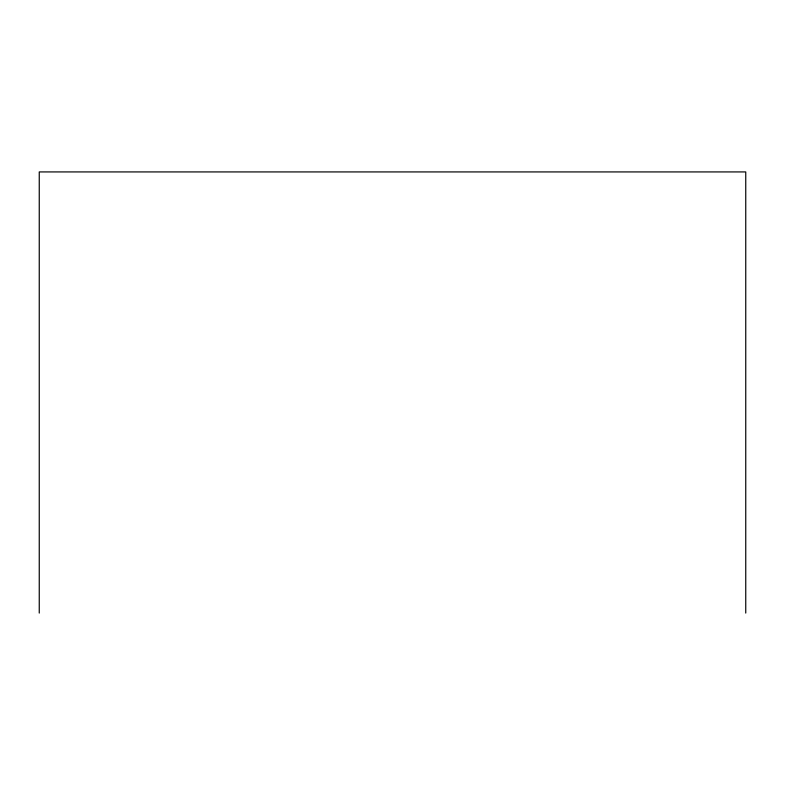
<?xml version="1.0" encoding="UTF-8"?>
<svg xmlns="http://www.w3.org/2000/svg" width="785" height="785" viewBox="0 0 785 785"><rect width="100%" height="100%" fill="white"/><g stroke="black" fill="none" stroke-linecap="round" stroke-linejoin="round"><path stroke-width="1.18" d="M745.75 613.075L745.75 171.925L39.25 171.925L39.25 613.075"/></g></svg>
